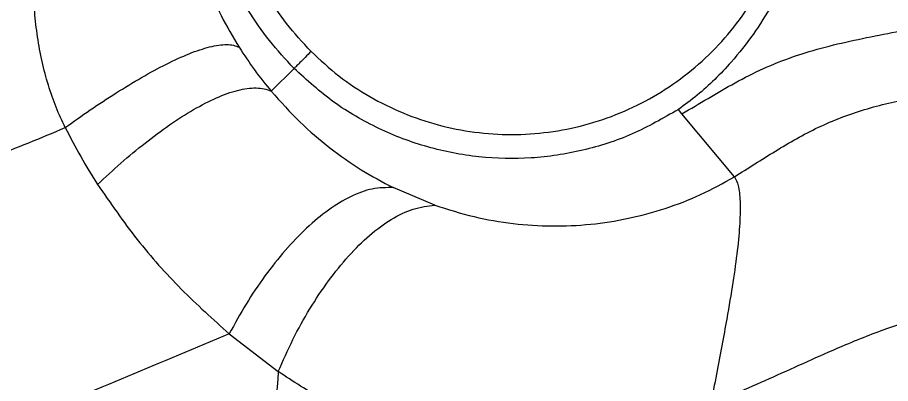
# Model space of a CAD drawing. Extents: x 939 to 1039, y 781 to 934.
# Drawn here: x 1001.47 to 1006.84, y 830.37 to 832.62 of the extents above; entities that cross this region are included whole.
import ezdxf

# ---------------------------------------------------------------- set-up
doc = ezdxf.new("R2010")
doc.units = 0
doc.header["$MEASUREMENT"] = 0
doc.layers.add('1', color=4, linetype='Continuous')

# ---------------------------------------------------------------- blocks, each defined once
blk = doc.blocks.new('Envoy')
at = {"layer": '1', "color": 3, "linetype": 'Continuous', "lineweight": 25}
for p, q in [((64.5182, 33.1366), (64.378, 32.9964)), ((66.901, 32.8585), (66.8797, 32.8848)), ((67.2241, 32.4704), (66.901, 32.8585)), ((65.3835, 32.2959), (65.128, 32.404)), ((64.1198, 31.5053), (64.4212, 31.2737))]:
    blk.add_line(p, q, dxfattribs=at)
for points, knots in [([(64.6227, 33.2411), (64.5709, 33.2969), (64.4675, 33.4086), (64.3416, 33.5998), (64.2402, 33.8045), (64.1667, 34.021), (64.1222, 34.2452), (64.1073, 34.4734), (64.1222, 34.7016), (64.1668, 34.9258), (64.2403, 35.1423), (64.3414, 35.3473), (64.4684, 35.5373), (64.6192, 35.7091), (64.791, 35.8599), (64.9811, 35.9869), (65.1861, 36.088), (65.4026, 36.1615), (65.6268, 36.2061), (65.8549, 36.221), (66.083, 36.2061), (66.3072, 36.1615), (66.5238, 36.0881), (66.7285, 35.9867), (66.9198, 35.8609), (67.0314, 35.7574), (67.0872, 35.7056)], [0, 0, 0, 0, 0.041685, 0.083365, 0.125008, 0.166651, 0.208347, 0.250009, 0.291669, 0.333376, 0.37503, 0.416672, 0.458342, 0.499991, 0.541653, 0.583343, 0.624994, 0.666638, 0.708336, 0.74999, 0.791643, 0.833341, 0.874991, 0.916642, 0.958333, 1, 1, 1, 1]), ([(64.5182, 33.1366), (64.4662, 33.1924), (64.3623, 33.3038), (64.2334, 33.4933), (64.1267, 33.6957), (64.0457, 33.9097), (63.9909, 34.1319), (63.9634, 34.3591), (63.9634, 34.5879), (63.991, 34.8151), (64.0458, 35.0374), (64.127, 35.2514), (64.2334, 35.4541), (64.3635, 35.6424), (64.5152, 35.8137), (64.6867, 35.965), (64.8744, 36.0964), (65.0111, 36.1637), (65.0795, 36.1974)], [0, 0, 0, 0, 0.062516, 0.125024, 0.18752, 0.250009, 0.312496, 0.374986, 0.437485, 0.499996, 0.562513, 0.625028, 0.687533, 0.750027, 0.812515, 0.875003, 0.937497, 1, 1, 1, 1]), ([(64.6227, 33.2411), (64.6785, 33.1893), (64.7901, 33.0858), (64.9814, 32.96), (65.1862, 32.8586), (65.4027, 32.7852), (65.6269, 32.7406), (65.855, 32.7257), (66.0831, 32.7406), (66.3073, 32.7852), (66.5238, 32.8587), (66.7288, 32.9598), (66.9189, 33.0868), (67.0907, 33.2375), (67.2415, 33.4094), (67.3685, 33.5994), (67.4696, 33.8045), (67.5431, 34.021), (67.5877, 34.2452), (67.6026, 34.4734), (67.5877, 34.7015), (67.5431, 34.9256), (67.4697, 35.1422), (67.3683, 35.3469), (67.2425, 35.5382), (67.139, 35.6498), (67.0872, 35.7056)], [0, 0, 0, 0, 0.041671, 0.083372, 0.125019, 0.166668, 0.208354, 0.250003, 0.291659, 0.333354, 0.375006, 0.416659, 0.458349, 0.499994, 0.541644, 0.583333, 0.624986, 0.666647, 0.708356, 0.750006, 0.791642, 0.833343, 0.874983, 0.91664, 0.958323, 1, 1, 1, 1]), ([(63.8581, 35.1274), (63.8441, 35.0512), (63.8162, 34.8982), (63.7995, 34.6497), (63.806, 34.3937), (63.8387, 34.1398), (63.8951, 33.8973), (63.9725, 33.6705), (64.0669, 33.4584), (64.1429, 33.3304), (64.1808, 33.2665)], [0, 0, 0, 0, 0.133633, 0.267963, 0.399943, 0.527529, 0.649849, 0.767679, 0.884121, 1, 1, 1, 1]), ([(63.1119, 32.7731), (63.0927, 32.814), (63.0544, 32.8959), (63.0066, 33.0335), (62.968, 33.1792), (62.9401, 33.3306), (62.9228, 33.4837), (62.9153, 33.6359), (62.9165, 33.7845), (62.9278, 33.9725), (62.9562, 34.1895), (63.0065, 34.4267), (63.0667, 34.6433), (63.1141, 34.7775), (63.1375, 34.8437)], [0, 0, 0, 0, 0.0660888, 0.1323809, 0.1991269, 0.2663387, 0.3335804, 0.4008712, 0.4679994, 0.5336813, 0.6599108, 0.7780436, 0.8905761, 1, 1, 1, 1]), ([(67.4566, 33.5287), (67.4187, 33.467), (67.3429, 33.3436), (67.2216, 33.1918), (67.105, 33.0684), (66.9971, 32.9699), (66.9189, 32.9132), (66.8797, 32.8848)], [0, 0, 0, 0, 0.2481, 0.496633, 0.665473, 0.832232, 1, 1, 1, 1]), ([(66.901, 32.8585), (66.9551, 32.8896), (67.0633, 32.9518), (67.2266, 33.05), (67.4005, 33.1381), (67.5862, 33.2119), (67.7823, 33.2703), (67.9854, 33.3168), (68.1924, 33.3568), (68.3309, 33.3829), (68.4003, 33.396)], [0, 0, 0, 0, 0.123845, 0.247679, 0.371045, 0.494515, 0.618988, 0.74496, 0.872169, 1, 1, 1, 1]), ([(63.1119, 32.7731), (63.1628, 32.8095), (63.2645, 32.8823), (63.4219, 32.9857), (63.5787, 33.0811), (63.7309, 33.1639), (63.874, 33.2297), (64.0036, 33.2737), (64.0923, 33.286), (64.1486, 33.2806), (64.1699, 33.2713), (64.1808, 33.2665)], [0, 0, 0, 0, 0.135981, 0.271672, 0.403558, 0.529098, 0.647452, 0.760623, 0.874664, 0.935235, 1, 1, 1, 1]), ([(64.1808, 33.2665), (64.2118, 33.2193), (64.274, 33.1242), (64.3432, 33.0392), (64.378, 32.9964)], [0, 0, 0, 0, 0.497372, 1, 1, 1, 1]), ([(64.6227, 33.2411), (64.6103, 33.2287), (64.5856, 33.204), (64.5532, 33.1716), (64.5283, 33.1468), (64.5216, 33.14), (64.5182, 33.1366)], [0, 0, 0, 0, 0.25001, 0.500003, 0.749996, 1, 1, 1, 1]), ([(66.8797, 32.8848), (66.7869, 32.8312), (66.6014, 32.724), (66.2937, 32.6258), (65.9756, 32.5775), (65.6534, 32.5846), (65.3371, 32.6456), (65.0364, 32.7599), (64.7563, 32.9208), (64.5976, 33.0647), (64.5182, 33.1366)], [0, 0, 0, 0, 0.124999, 0.250024, 0.375044, 0.500036, 0.625008, 0.749981, 0.874977, 1, 1, 1, 1]), ([(63.3106, 32.4238), (63.3578, 32.468), (63.452, 32.5559), (63.6009, 32.6788), (63.7509, 32.7901), (63.8992, 32.8852), (64.0416, 32.9593), (64.1742, 33.0074), (64.2705, 33.02), (64.3365, 33.0131), (64.3639, 33.0021), (64.378, 32.9964)], [0, 0, 0, 0, 0.133905, 0.266848, 0.396437, 0.521076, 0.640506, 0.756552, 0.873819, 0.935288, 1, 1, 1, 1]), ([(64.378, 32.9964), (64.4357, 32.9321), (64.5499, 32.8047), (64.7362, 32.6466), (64.9276, 32.5108), (65.0618, 32.4393), (65.128, 32.404)], [0, 0, 0, 0, 0.257187, 0.509367, 0.757986, 1, 1, 1, 1]), ([(67.2241, 32.4704), (67.3075, 32.5236), (67.4749, 32.6305), (67.7364, 32.7818), (68.0227, 32.8912), (68.3176, 32.9589), (68.6093, 32.9998), (68.7892, 33.0158), (68.8788, 33.0238)], [0, 0, 0, 0, 0.165826, 0.332767, 0.499268, 0.667667, 0.834453, 1, 1, 1, 1]), ([(60.4773, 32.2251), (60.616, 32.227), (60.899, 32.2311), (61.3279, 32.2697), (61.7679, 32.3384), (62.2151, 32.4441), (62.6665, 32.5857), (62.9624, 32.7102), (63.1119, 32.7731)], [0, 0, 0, 0, 0.153031, 0.312278, 0.477245, 0.647336, 0.821868, 1, 1, 1, 1]), ([(63.1119, 32.7731), (63.1429, 32.7131), (63.2047, 32.5931), (63.2753, 32.4802), (63.3106, 32.4238)], [0, 0, 0, 0, 0.500699, 1, 1, 1, 1]), ([(65.3835, 32.2959), (65.4633, 32.2707), (65.6203, 32.2209), (65.8615, 32.1802), (66.101, 32.1645), (66.3376, 32.175), (66.5706, 32.2108), (66.797, 32.272), (67.0163, 32.3557), (67.1553, 32.4324), (67.2241, 32.4704)], [0, 0, 0, 0, 0.1385586, 0.272765, 0.4021879, 0.5291443, 0.6514363, 0.7709565, 0.8867103, 1, 1, 1, 1]), ([(67.2241, 32.4704), (67.2327, 32.4549), (67.2501, 32.4236), (67.2609, 32.3237), (67.259, 32.1895), (67.2436, 32.0214), (67.2161, 31.8241), (67.1824, 31.6246), (67.1473, 31.4333), (67.114, 31.2582), (67.0905, 31.1349), (67.0787, 31.0728)], [0, 0, 0, 0, 0.115272, 0.234136, 0.356037, 0.480445, 0.607032, 0.735723, 0.822779, 0.910878, 1, 1, 1, 1]), ([(63.3106, 32.4238), (63.3899, 32.3091), (63.5484, 32.0799), (63.8214, 31.7736), (64.0202, 31.5949), (64.1198, 31.5053)], [0, 0, 0, 0, 0.333295, 0.665963, 1, 1, 1, 1]), ([(65.128, 32.404), (65.0857, 32.4042), (65.0023, 32.4044), (64.8657, 32.3534), (64.7289, 32.2706), (64.5935, 32.1576), (64.4621, 32.0203), (64.3375, 31.8629), (64.2211, 31.6908), (64.1536, 31.5672), (64.1198, 31.5053)], [0, 0, 0, 0, 0.124957, 0.246475, 0.367768, 0.490669, 0.615824, 0.743007, 0.87143, 1, 1, 1, 1]), ([(64.4212, 31.2737), (64.4504, 31.3403), (64.5089, 31.4737), (64.6134, 31.6606), (64.7279, 31.8332), (64.8513, 31.9861), (64.9812, 32.115), (65.1153, 32.2137), (65.252, 32.2809), (65.3394, 32.2909), (65.3835, 32.2959)], [0, 0, 0, 0, 0.1271294, 0.2547965, 0.3819319, 0.5076636, 0.6315567, 0.7538733, 0.8758649, 1, 1, 1, 1]), ([(68.7726, 31.6808), (68.677, 31.6679), (68.4847, 31.6419), (68.1947, 31.5531), (67.8618, 31.4225), (67.4915, 31.2508), (67.2152, 31.1317), (67.0787, 31.0728)], [0, 0, 0, 0, 0.166824, 0.335943, 0.50655, 0.756172, 1, 1, 1, 1]), ([(64.1198, 31.5053), (63.7034, 31.3301), (62.8705, 30.9797), (61.5901, 30.4804), (60.7207, 30.1592), (60.286, 29.9986)], [0, 0, 0, 0, 0.333302, 0.666613, 1, 1, 1, 1]), ([(64.4212, 31.2737), (64.4032, 31.0235), (64.3671, 30.5231), (64.3264, 29.7619), (64.3049, 29.2501), (64.2941, 28.994)], [0, 0, 0, 0, 0.333205, 0.666223, 1, 1, 1, 1]), ([(67.0787, 31.0728), (66.9578, 31.0251), (66.7164, 30.9298), (66.3914, 30.839), (66.1095, 30.7897), (65.8718, 30.7725), (65.6392, 30.7816), (65.4141, 30.8167), (65.1982, 30.8747), (64.9575, 30.9651), (64.6953, 31.0939), (64.5124, 31.2139), (64.4212, 31.2737)], [0, 0, 0, 0, 0.129544, 0.25862, 0.343452, 0.427055, 0.510638, 0.59378, 0.675567, 0.756854, 0.878789, 1, 1, 1, 1])]:
    blk.add_open_spline(points, degree=3, knots=knots, dxfattribs=at)

msp = doc.modelspace()

# ---------------------------------------------------------------- block references
at = {"layer": '1'}
msp.add_blockref('Envoy', (938.6538, 799.1744), dxfattribs=at)

doc.saveas('drawing.dxf')
